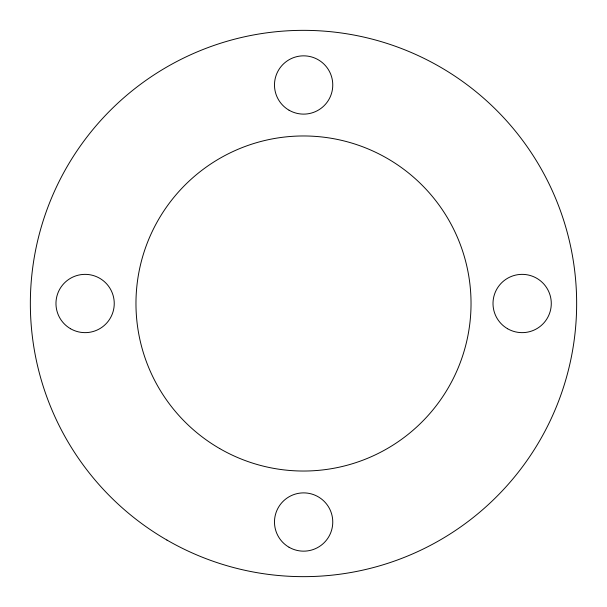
<?xml version="1.0" encoding="UTF-8"?>
<svg xmlns="http://www.w3.org/2000/svg" width="607" height="607" viewBox="0 0 607 607"><rect width="100%" height="100%" fill="white"/><g stroke="black" fill="none" stroke-linecap="round" stroke-linejoin="round"><path stroke-width="0.91" d="M166.925 540.055A273.15 273.15 0 0 0 576.65 303.5A273.15 273.15 0 0 0 166.925 66.945A273.15 273.15 0 0 0 166.925 540.055M70.541 328.736A29.136 29.136 0 0 0 114.245 303.5A29.136 29.136 0 0 0 70.541 278.264A29.136 29.136 0 0 0 70.541 328.736M219.734 448.588A167.532 167.532 0 0 0 471.032 303.5A167.532 167.532 0 0 0 219.734 158.412A167.532 167.532 0 0 0 219.734 448.588M289.061 110.216A29.136 29.136 0 0 0 332.765 84.98A29.136 29.136 0 0 0 289.061 59.744A29.136 29.136 0 0 0 289.061 110.216M507.581 328.736A29.136 29.136 0 0 0 551.285 303.5A29.136 29.136 0 0 0 507.581 278.264A29.136 29.136 0 0 0 507.581 328.736M289.061 547.256A29.136 29.136 0 0 0 332.765 522.02A29.136 29.136 0 0 0 289.061 496.784A29.136 29.136 0 0 0 289.061 547.256"/></g></svg>
